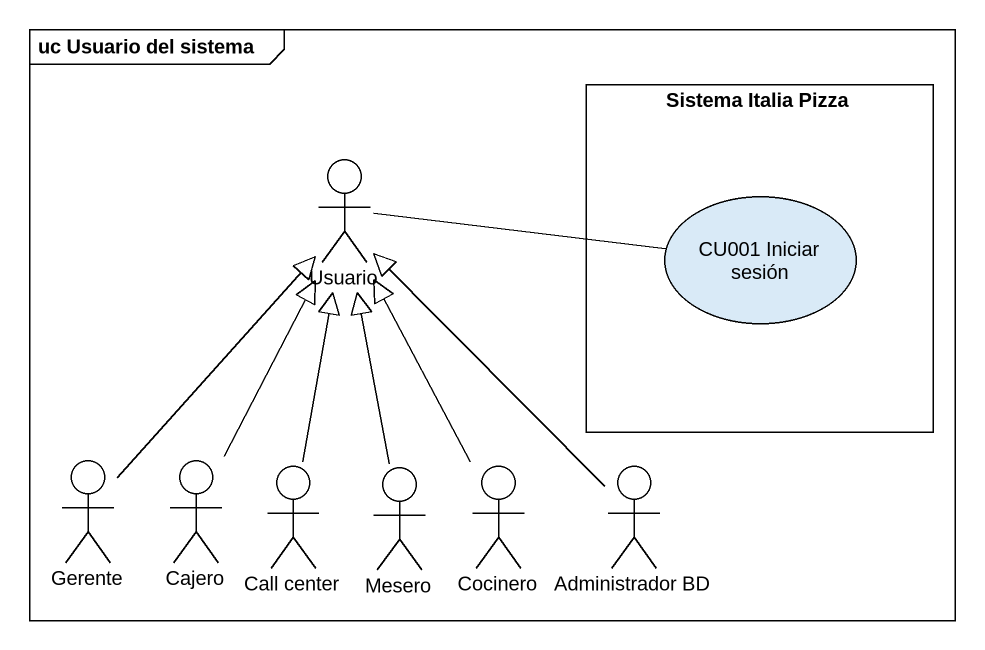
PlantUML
@startuml
mainframe uc Usuario del sistema
rectangle "Sistema Italia Pizza" as Sistema_Italia_Pizza {
  usecase "CU001 Iniciar sesión" as CU001_Iniciar_sesión
}
actor Usuario
actor Gerente
actor Cajero
actor "Call center" as Call_center
actor Mesero
actor Cocinero
actor "Administrador BD" as Administrador_BD
Usuario -right- CU001_Iniciar_sesión
Gerente -up-|> Usuario
Cajero -up-|> Usuario
Call_center -up-|> Usuario
Mesero -up-|> Usuario
Cocinero -up-|> Usuario
Administrador_BD -up-|> Usuario
@enduml
